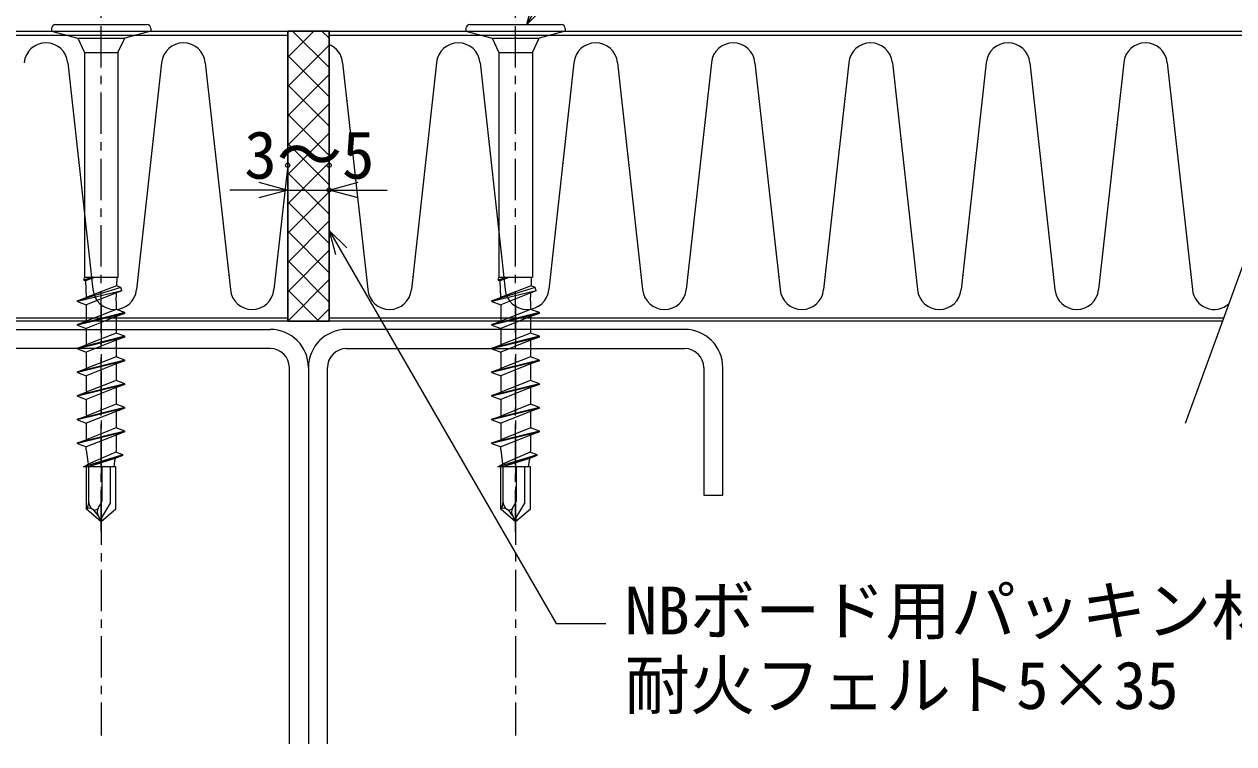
# Model space of a CAD drawing. Units: millimetres, scale not verified. Extents: x -840 to 840, y -594 to 594.
# Drawn here: x -25.5 to 266.4, y -423.6 to -249.9 of the extents above; entities that cross this region are included whole.
import ezdxf
from ezdxf.enums import TextEntityAlignment as Align

# ---------------------------------------------------------------- set-up
doc = ezdxf.new("R2010")
doc.units = ezdxf.units.MM
doc.header["$LTSCALE"] = 2
doc.header["$PDMODE"] = 32
doc.header["$PDSIZE"] = 1
doc.linetypes.add('CHAIN1', pattern=[8, 5, -1, 1, -1])
for name, color, linetype, lineweight in [('0-2_文字', 5, 'Continuous', 9), ('0-4_0', 7, 'Continuous', 9), ('0-6_寸法線', 7, 'Continuous', 9), ('0-7_鋼材(C型・H鋼ｅｔｃ)', 7, 'Continuous', 9), ('0-8_中心線', 2, 'CHAIN1', 9), ('0-9_断熱材', 4, 'Continuous', 9), ('0-B_部材(ﾋﾞｽ類)', 7, 'Continuous', 9), ('1-4_破断線', 7, 'Continuous', 9)]:
    doc.layers.add(name, color=color, linetype=linetype, lineweight=lineweight)
doc.layers.add('1-1_Defpoints', color=7, linetype='Continuous')
doc.styles.add('ＭＳ ゴシック', font='')
doc.styles.get('ＭＳ ゴシック').set_extended_font_data('MS Gothic')

# ---------------------------------------------------------------- blocks, each defined once
blk = doc.blocks.new('_Open30')
at = {"layer": '0-4_0'}
blk.add_line((0, 0), (-2, 0), dxfattribs=at)
blk.add_lwpolyline([(-2, 0.5359), (0, 0), (-2, -0.5359)], dxfattribs=at)

msp = doc.modelspace()

# ---------------------------------------------------------------- linework, layer by layer
at = {"layer": '0-6_寸法線'}
for p, q in [((95.772, -249.995), (150.571, -155.079)), ((38.05, -284.96), (38.05, -289.96)), ((48.05, -284.96), (48.05, -289.96)), ((31.05, -289.96), (24.05, -289.96)), ((38.05, -289.96), (48.05, -289.96)), ((55.05, -289.96), (62.05, -289.96)), ((48.05, -299.677), (102.849, -394.593)), ((102.849, -394.593), (114.849, -394.593))]:
    msp.add_line(p, q, dxfattribs=at)
for points in [[(100.015, -245.752), (95.772, -249.995), (97.325, -244.199)], [(52.293, -303.92), (48.05, -299.677), (49.603, -305.473)]]:
    msp.add_lwpolyline(points, dxfattribs=at)
at = {"layer": '0-7_鋼材(C型・H鋼ｅｔｃ)'}
for p, q in [((-47.75, -323.595), (33.85, -323.595)), ((133.85, -323.595), (52.25, -323.595)), ((33.85, -328.195), (-47.75, -328.195)), ((52.25, -328.195), (133.85, -328.195)), ((38.45, -423.595), (38.45, -332.795)), ((43.05, -332.795), (43.05, -423.595)), ((43.05, -332.795), (43.05, -423.595)), ((47.65, -423.595), (47.65, -332.795))]:
    msp.add_line(p, q, dxfattribs=at)
msp.add_lwpolyline([(138.45, -332.795), (138.45, -363.595), (143.05, -363.595), (143.05, -332.795)], dxfattribs=at)
for centre, radius, start, end in [((33.85, -332.795), 9.2, 0, 90), ((52.25, -332.795), 9.2, 90, 180), ((133.85, -332.795), 9.2, 0, 90), ((33.85, -332.795), 4.6, 0, 90), ((52.25, -332.795), 4.6, 90, 180), ((133.85, -332.795), 4.6, 0, 90)]:
    msp.add_arc(centre, radius, start, end, dxfattribs=at)
at = {"layer": '0-8_中心線'}
for p, q in [((-6.95, -372.393), (-6.95, -245.106)), ((93.05, -372.393), (93.05, -245.106)), ((-6.95, -317.595), (-6.95, -421.595)), ((93.05, -317.595), (93.05, -421.595))]:
    msp.add_line(p, q, dxfattribs=at)
at = {"layer": '0-9_断熱材', "color": 7}
for p, q in [((-181.124, -251.595), (289.149, -251.595)), ((-181.124, -252.595), (38.05, -252.595)), ((48.05, -252.595), (288.785, -252.595)), ((38.05, -320.895), (-181.124, -320.895)), ((263.926, -320.895), (48.05, -320.895)), ((263.671, -321.595), (-181.124, -321.595))]:
    msp.add_line(p, q, dxfattribs=at)
at = {"layer": '0-9_断熱材'}
for p, q in [((38.05, -257.923), (44.379, -251.595)), ((48.05, -260.403), (39.242, -251.595)), ((48.05, -253.332), (46.313, -251.595)), ((38.05, -264.994), (48.05, -254.994)), ((-15.028, -259.214), (-8.96, -313.975)), ((7.624, -259.214), (1.556, -313.975)), ((18.14, -259.214), (24.208, -313.975)), ((48.05, -267.474), (38.05, -257.474)), ((51.308, -259.214), (57.376, -313.975)), ((73.96, -259.214), (67.892, -313.975)), ((84.476, -259.214), (90.543, -313.975)), ((107.127, -259.214), (101.059, -313.975)), ((117.643, -259.214), (123.711, -313.975)), ((140.295, -259.214), (134.227, -313.975)), ((150.811, -259.214), (156.879, -313.975)), ((173.463, -259.214), (167.395, -313.975)), ((183.979, -259.214), (190.047, -313.975)), ((206.63, -259.214), (200.563, -313.975)), ((217.146, -259.214), (223.214, -313.975)), ((239.798, -259.214), (233.73, -313.975)), ((250.314, -259.214), (256.382, -313.975)), ((38.05, -272.066), (48.05, -262.066)), ((48.05, -274.545), (38.05, -264.545)), ((38.05, -279.137), (48.05, -269.137)), ((48.05, -281.616), (38.05, -271.616)), ((38.05, -286.208), (48.05, -276.208)), ((48.05, -288.687), (38.05, -278.687)), ((38.05, -283.96), (34.724, -313.975)), ((38.05, -293.279), (48.05, -283.279)), ((48.05, -295.758), (38.05, -285.758)), ((38.05, -300.35), (48.05, -290.35)), ((48.05, -302.829), (38.05, -292.829)), ((38.05, -307.421), (48.05, -297.421)), ((48.05, -309.9), (38.05, -299.9)), ((38.05, -314.492), (48.05, -304.492)), ((48.05, -316.971), (38.05, -306.971)), ((38.05, -321.563), (48.05, -311.563)), ((45.602, -321.595), (38.05, -314.042)), ((38.531, -321.595), (38.05, -321.113)), ((45.089, -321.595), (48.05, -318.634))]:
    msp.add_line(p, q, dxfattribs=at)
msp.add_lwpolyline([(38.05, -251.595), (38.05, -321.595), (48.05, -321.595), (48.05, -251.595)], close=True, dxfattribs=at)
at = {"layer": '0-9_断熱材', "color": 7}
msp.add_lwpolyline([(38.05, -321.595), (38.05, -251.595), (48.05, -251.595), (48.05, -321.595)], close=True, dxfattribs=at)
at = {"layer": '0-9_断熱材'}
for centre, start, end in [((-20.286, -259.707), 5.35135, 174.64865), ((12.882, -259.707), 5.35135, 174.64865), ((46.05, -259.707), 5.35135, 67.74597), ((79.218, -259.707), 5.35135, 174.64865), ((112.385, -259.707), 5.35135, 174.64865), ((145.553, -259.707), 5.35135, 174.64865), ((178.721, -259.707), 5.35135, 174.64865), ((211.888, -259.707), 5.35135, 174.64865), ((245.056, -259.707), 5.35135, 174.64865), ((-3.702, -313.482), 185.35135, 354.64865), ((29.466, -313.482), 185.35135, 354.64865), ((62.634, -313.482), 185.35135, 354.64865), ((95.801, -313.482), 185.35135, 354.64865), ((128.969, -313.482), 185.35135, 354.64865), ((162.137, -313.482), 185.35135, 354.64865), ((195.305, -313.482), 185.35135, 354.64865), ((228.472, -313.482), 185.35135, 354.64865), ((261.64, -313.482), 185.35135, 312.46678)]:
    msp.add_arc(centre, 5.281, start, end, dxfattribs=at)
at = {"layer": '0-B_部材(ﾋﾞｽ類)'}
for p, q in [((-18.95, -250.995), (-18.95, -251.595)), ((-17.95, -249.995), (4.05, -249.995)), ((5.05, -250.995), (5.05, -251.595)), ((81.05, -250.995), (81.05, -251.595)), ((82.05, -249.995), (104.05, -249.995)), ((105.05, -250.995), (105.05, -251.595)), ((-18.95, -251.595), (5.05, -251.595)), ((-18.95, -251.595), (-12.606, -253.295)), ((-12.606, -253.295), (-1.295, -253.295)), ((-12.606, -253.295), (-10.99, -256.759)), ((5.05, -251.595), (-1.295, -253.295)), ((81.05, -251.595), (105.05, -251.595)), ((81.05, -251.595), (87.394, -253.295)), ((87.394, -253.295), (98.705, -253.295)), ((87.394, -253.295), (89.01, -256.759)), ((105.05, -251.595), (98.705, -253.295)), ((-10.99, -256.759), (-10.99, -311.046)), ((-2.91, -256.759), (-2.91, -311.046)), ((89.01, -256.759), (89.01, -311.046)), ((97.09, -256.759), (97.09, -311.046)), ((-11.185, -311.68), (-10.99, -311.046)), ((-9.331, -311.046), (-11.185, -311.68)), ((-11.185, -311.68), (-10.723, -311.848)), ((-2.91, -311.046), (-10.99, -311.046)), ((-8.609, -311.046), (-10.723, -311.848)), ((-10.723, -311.848), (-10.581, -315.91)), ((-3.162, -311.046), (-3.233, -313.087)), ((88.815, -311.68), (89.01, -311.046)), ((90.669, -311.046), (88.815, -311.68)), ((88.815, -311.68), (89.277, -311.848)), ((97.09, -311.046), (89.01, -311.046)), ((91.391, -311.046), (89.277, -311.848)), ((89.277, -311.848), (89.419, -315.91)), ((96.838, -311.046), (96.767, -313.087)), ((-1.964, -314.26), (-12.691, -316.849)), ((-3.233, -313.087), (-10.581, -315.91)), ((-3.291, -314.743), (-10.552, -317.628)), ((-3.362, -316.764), (-3.291, -314.743)), ((-1.964, -314.26), (-3.291, -314.743)), ((-2.2, -313.463), (-3.233, -313.087)), ((98.036, -314.26), (87.309, -316.849)), ((96.767, -313.087), (89.419, -315.91)), ((96.709, -314.743), (89.448, -317.628)), ((96.638, -316.764), (96.709, -314.743)), ((98.036, -314.26), (96.709, -314.743)), ((97.8, -313.463), (96.767, -313.087)), ((-12.691, -316.678), (-10.581, -315.91)), ((-12.691, -316.849), (-12.691, -316.678)), ((-12.691, -316.849), (-10.552, -317.628)), ((-10.552, -317.628), (-10.552, -321.617)), ((-3.362, -316.764), (-3.362, -318.758)), ((87.309, -316.678), (89.419, -315.91)), ((87.309, -316.849), (87.309, -316.678)), ((87.309, -316.849), (89.448, -317.628)), ((89.448, -317.628), (89.448, -321.617)), ((96.638, -316.764), (96.638, -318.758)), ((-1.222, -319.708), (-12.691, -322.567)), ((-3.362, -318.758), (-10.552, -321.617)), ((-3.362, -320.487), (-10.552, -323.346)), ((-1.222, -319.537), (-3.362, -318.758)), ((-1.222, -319.708), (-3.362, -320.487)), ((-3.362, -320.487), (-3.362, -324.476)), ((98.778, -319.708), (87.309, -322.567)), ((96.638, -318.758), (89.448, -321.617)), ((96.638, -320.487), (89.448, -323.346)), ((98.778, -319.537), (96.638, -318.758)), ((98.778, -319.708), (96.638, -320.487)), ((96.638, -320.487), (96.638, -324.476)), ((-12.691, -322.396), (-10.552, -321.617)), ((-12.691, -322.567), (-12.691, -322.396)), ((-12.691, -322.567), (-10.552, -323.346)), ((-10.552, -323.346), (-10.552, -327.334)), ((87.309, -322.396), (89.448, -321.617)), ((87.309, -322.567), (87.309, -322.396)), ((87.309, -322.567), (89.448, -323.346)), ((89.448, -323.346), (89.448, -327.334)), ((-1.222, -325.426), (-12.691, -328.284)), ((-3.362, -324.476), (-10.552, -327.334)), ((-3.362, -326.204), (-10.552, -329.063)), ((-1.222, -325.254), (-3.362, -324.476)), ((-1.222, -325.426), (-3.362, -326.204)), ((-3.362, -326.204), (-3.362, -330.193)), ((98.778, -325.426), (87.309, -328.284)), ((96.638, -324.476), (89.448, -327.334)), ((96.638, -326.204), (89.448, -329.063)), ((98.778, -325.254), (96.638, -324.476)), ((98.778, -325.426), (96.638, -326.204)), ((96.638, -326.204), (96.638, -330.193)), ((-12.691, -328.113), (-10.552, -327.334)), ((-12.691, -328.284), (-12.691, -328.113)), ((-12.691, -328.284), (-10.552, -329.063)), ((-10.552, -329.063), (-10.552, -333.052)), ((87.309, -328.113), (89.448, -327.334)), ((87.309, -328.284), (87.309, -328.113)), ((87.309, -328.284), (89.448, -329.063)), ((89.448, -329.063), (89.448, -333.052)), ((-1.222, -331.143), (-12.691, -334.002)), ((-3.362, -330.193), (-10.552, -333.052)), ((-3.362, -331.922), (-10.552, -334.781)), ((-1.222, -330.972), (-3.362, -330.193)), ((-1.222, -331.143), (-3.362, -331.922)), ((-3.362, -331.922), (-3.362, -335.911)), ((98.778, -331.143), (87.309, -334.002)), ((96.638, -330.193), (89.448, -333.052)), ((96.638, -331.922), (89.448, -334.781)), ((98.778, -330.972), (96.638, -330.193)), ((98.778, -331.143), (96.638, -331.922)), ((96.638, -331.922), (96.638, -335.911)), ((-12.691, -333.831), (-10.552, -333.052)), ((-12.691, -334.002), (-12.691, -333.831)), ((-12.691, -334.002), (-10.552, -334.781)), ((-10.552, -334.781), (-10.552, -338.77)), ((87.309, -333.831), (89.448, -333.052)), ((87.309, -334.002), (87.309, -333.831)), ((87.309, -334.002), (89.448, -334.781)), ((89.448, -334.781), (89.448, -338.77)), ((-1.222, -336.861), (-12.691, -339.72)), ((-3.362, -335.911), (-10.552, -338.77)), ((-3.362, -337.64), (-10.552, -340.498)), ((-1.222, -336.69), (-3.362, -335.911)), ((-1.222, -336.861), (-3.362, -337.64)), ((-3.362, -337.64), (-3.362, -341.628)), ((98.778, -336.861), (87.309, -339.72)), ((96.638, -335.911), (89.448, -338.77)), ((96.638, -337.64), (89.448, -340.498)), ((98.778, -336.69), (96.638, -335.911)), ((98.778, -336.861), (96.638, -337.64)), ((96.638, -337.64), (96.638, -341.628)), ((-12.691, -339.548), (-10.552, -338.77)), ((-12.691, -339.72), (-12.691, -339.548)), ((-12.691, -339.72), (-10.552, -340.498)), ((-10.552, -340.498), (-10.552, -344.487)), ((87.309, -339.548), (89.448, -338.77)), ((87.309, -339.72), (87.309, -339.548)), ((87.309, -339.72), (89.448, -340.498)), ((89.448, -340.498), (89.448, -344.487)), ((-1.222, -342.578), (-12.691, -345.437)), ((-3.362, -341.628), (-10.552, -344.487)), ((-3.362, -343.357), (-10.552, -346.216)), ((-1.222, -342.407), (-3.362, -341.628)), ((-1.222, -342.578), (-3.362, -343.357)), ((-3.362, -343.357), (-3.362, -347.346)), ((98.778, -342.578), (87.309, -345.437)), ((96.638, -341.628), (89.448, -344.487)), ((96.638, -343.357), (89.448, -346.216)), ((98.778, -342.407), (96.638, -341.628)), ((98.778, -342.578), (96.638, -343.357)), ((96.638, -343.357), (96.638, -347.346)), ((-12.691, -345.266), (-10.552, -344.487)), ((-12.691, -345.437), (-12.691, -345.266)), ((-12.691, -345.437), (-10.552, -346.216)), ((-10.552, -346.216), (-10.552, -350.205)), ((-3.362, -347.346), (-10.552, -350.205)), ((-1.222, -348.125), (-3.362, -347.346)), ((87.309, -345.266), (89.448, -344.487)), ((87.309, -345.437), (87.309, -345.266)), ((87.309, -345.437), (89.448, -346.216)), ((89.448, -346.216), (89.448, -350.205)), ((96.638, -347.346), (89.448, -350.205)), ((98.778, -348.125), (96.638, -347.346)), ((-1.222, -348.296), (-12.691, -351.155)), ((-12.691, -350.984), (-10.552, -350.205)), ((-3.362, -349.075), (-10.552, -351.934)), ((-1.222, -348.296), (-3.362, -349.075)), ((-3.362, -349.075), (-3.362, -352.678)), ((98.778, -348.296), (87.309, -351.155)), ((87.309, -350.984), (89.448, -350.205)), ((96.638, -349.075), (89.448, -351.934)), ((98.778, -348.296), (96.638, -349.075)), ((96.638, -349.075), (96.638, -352.678)), ((-12.691, -351.155), (-12.691, -350.984)), ((-12.691, -351.155), (-10.552, -351.934)), ((-10.552, -352.678), (-10.552, -351.934)), ((-10.552, -352.678), (-10.092, -356.129)), ((-3.362, -352.678), (-3.435, -353.227)), ((87.309, -351.155), (87.309, -350.984)), ((87.309, -351.155), (89.448, -351.934)), ((89.448, -352.678), (89.448, -351.934)), ((89.448, -352.678), (89.908, -356.129)), ((96.638, -352.678), (96.565, -353.227)), ((-1.744, -354.014), (-11.21, -356.741)), ((-11.21, -356.741), (-10.092, -356.129)), ((-3.435, -353.227), (-10.092, -356.129)), ((-3.631, -354.701), (-9.997, -356.741)), ((-3.631, -354.701), (-3.904, -356.741)), ((-1.744, -354.014), (-3.631, -354.701)), ((-1.744, -353.843), (-3.435, -353.227)), ((98.256, -354.014), (88.79, -356.741)), ((88.79, -356.741), (89.908, -356.129)), ((96.565, -353.227), (89.908, -356.129)), ((96.369, -354.701), (90.003, -356.741)), ((96.369, -354.701), (96.096, -356.741)), ((98.256, -354.014), (96.369, -354.701)), ((98.256, -353.843), (96.565, -353.227)), ((-3.391, -356.741), (-11.21, -356.741)), ((-9.95, -365.344), (-9.95, -356.741)), ((-6.75, -365.075), (-6.75, -356.741)), ((-3.391, -366.965), (-3.391, -356.741)), ((96.609, -356.741), (88.79, -356.741)), ((90.05, -365.344), (90.05, -356.741)), ((93.25, -365.075), (93.25, -356.741)), ((96.609, -366.965), (96.609, -356.741)), ((-9.108, -366.962), (-9.058, -366.997)), ((-7.684, -366.692), (-6.75, -365.075)), ((-3.391, -366.965), (-6.95, -369.995)), ((90.892, -366.962), (90.942, -366.997)), ((92.316, -366.692), (93.25, -365.075)), ((96.609, -366.965), (93.05, -369.995)), ((-7.722, -368.517), (-6.95, -369.995)), ((-6.857, -369.14), (-6.95, -369.995)), ((92.278, -368.517), (93.05, -369.995)), ((93.143, -369.14), (93.05, -369.995))]:
    msp.add_line(p, q, dxfattribs=at)
for points in [[(-10.99, -256.759), (-2.91, -256.759), (-1.295, -253.295)], [(89.01, -256.759), (97.09, -256.759), (98.705, -253.295)], [(-1.964, -314.26), (-2.2, -313.463), (-12.691, -316.678)], [(98.036, -314.26), (97.8, -313.463), (87.309, -316.678)], [(-1.222, -319.708), (-1.222, -319.537), (-12.691, -322.396)], [(98.778, -319.708), (98.778, -319.537), (87.309, -322.396)], [(-1.222, -325.426), (-1.222, -325.254), (-12.691, -328.113)], [(98.778, -325.426), (98.778, -325.254), (87.309, -328.113)], [(-1.222, -331.143), (-1.222, -330.972), (-12.691, -333.831)], [(98.778, -331.143), (98.778, -330.972), (87.309, -333.831)], [(-1.222, -336.861), (-1.222, -336.69), (-12.691, -339.548)], [(98.778, -336.861), (98.778, -336.69), (87.309, -339.548)], [(-1.222, -342.578), (-1.222, -342.407), (-12.691, -345.266)], [(98.778, -342.578), (98.778, -342.407), (87.309, -345.266)], [(-1.222, -348.296), (-1.222, -348.125), (-12.691, -350.984)], [(98.778, -348.296), (98.778, -348.125), (87.309, -350.984)], [(-1.744, -354.014), (-1.744, -353.843), (-11.21, -356.741)], [(98.256, -354.014), (98.256, -353.843), (88.79, -356.741)], [(-6.95, -369.995), (-10.509, -366.965), (-10.509, -356.741)], [(-6.857, -369.14), (-4.75, -365.491), (-4.75, -356.741)], [(93.05, -369.995), (89.491, -366.965), (89.491, -356.741)], [(93.143, -369.14), (95.25, -365.491), (95.25, -356.741)]]:
    msp.add_lwpolyline(points, dxfattribs=at)
for centre, radius, start, end in [((-17.95, -250.995), 1, 90, 180), ((4.05, -250.995), 1, 0, 90), ((82.05, -250.995), 1, 90, 180), ((104.05, -250.995), 1, 0, 90), ((-12.676, -365.267), 2.727, 322.60948, 358.37461), ((-9.838, -368.005), 1.273, 55, 121.82459), ((-7.975, -365.344), 1.975, 180, 235), ((-8.511, -366.215), 0.954, 235, 330), ((-11.509, -370.497), 4.272, 27.60003, 55), ((-6.043, -367.64), 1.895, 150, 207.60003), ((87.324, -365.267), 2.727, 322.60948, 358.37461), ((90.162, -368.005), 1.273, 55, 121.82459), ((92.025, -365.344), 1.975, 180, 235), ((91.489, -366.215), 0.954, 235, 330), ((88.491, -370.497), 4.272, 27.60003, 55), ((93.957, -367.64), 1.895, 150, 207.60003)]:
    msp.add_arc(centre, radius, start, end, dxfattribs=at)
at = {"layer": '1-1_Defpoints'}
for p in [(38.05, -283.96), (48.05, -283.96), (48.05, -289.96)]:
    msp.add_point(p, dxfattribs=at)
at = {"layer": '1-4_破断線'}
msp.add_line((254.699, -346.244), (274.606, -291.551), dxfattribs=at)

# ---------------------------------------------------------------- block references
at = {"layer": '0-6_寸法線', "xscale": 3.5, "yscale": 3.5}
msp.add_blockref('_Open30', (38.05, -289.96), dxfattribs=at)
at = {"layer": '0-6_寸法線', "xscale": 3.5, "yscale": 3.5, "rotation": 180}
msp.add_blockref('_Open30', (48.05, -289.96), dxfattribs=at)

# ---------------------------------------------------------------- texts
at = {"layer": '0-2_文字', "color": 7, "style": 'ＭＳ ゴシック'}
for s, p in [('NBボード用パッキン材', (119.389, -400.652)), ('耐火フェルト5×35', (119.389, -418.652))]:
    msp.add_text(s, height=11.54, dxfattribs=at).set_placement(p, align=Align.BOTTOM_LEFT)
at = {"layer": '0-6_寸法線', "style": 'ＭＳ ゴシック'}
msp.add_text('3～5', height=11.54, dxfattribs=at).set_placement((27.576, -290.678), align=Align.BOTTOM_LEFT)

doc.saveas('drawing.dxf')
